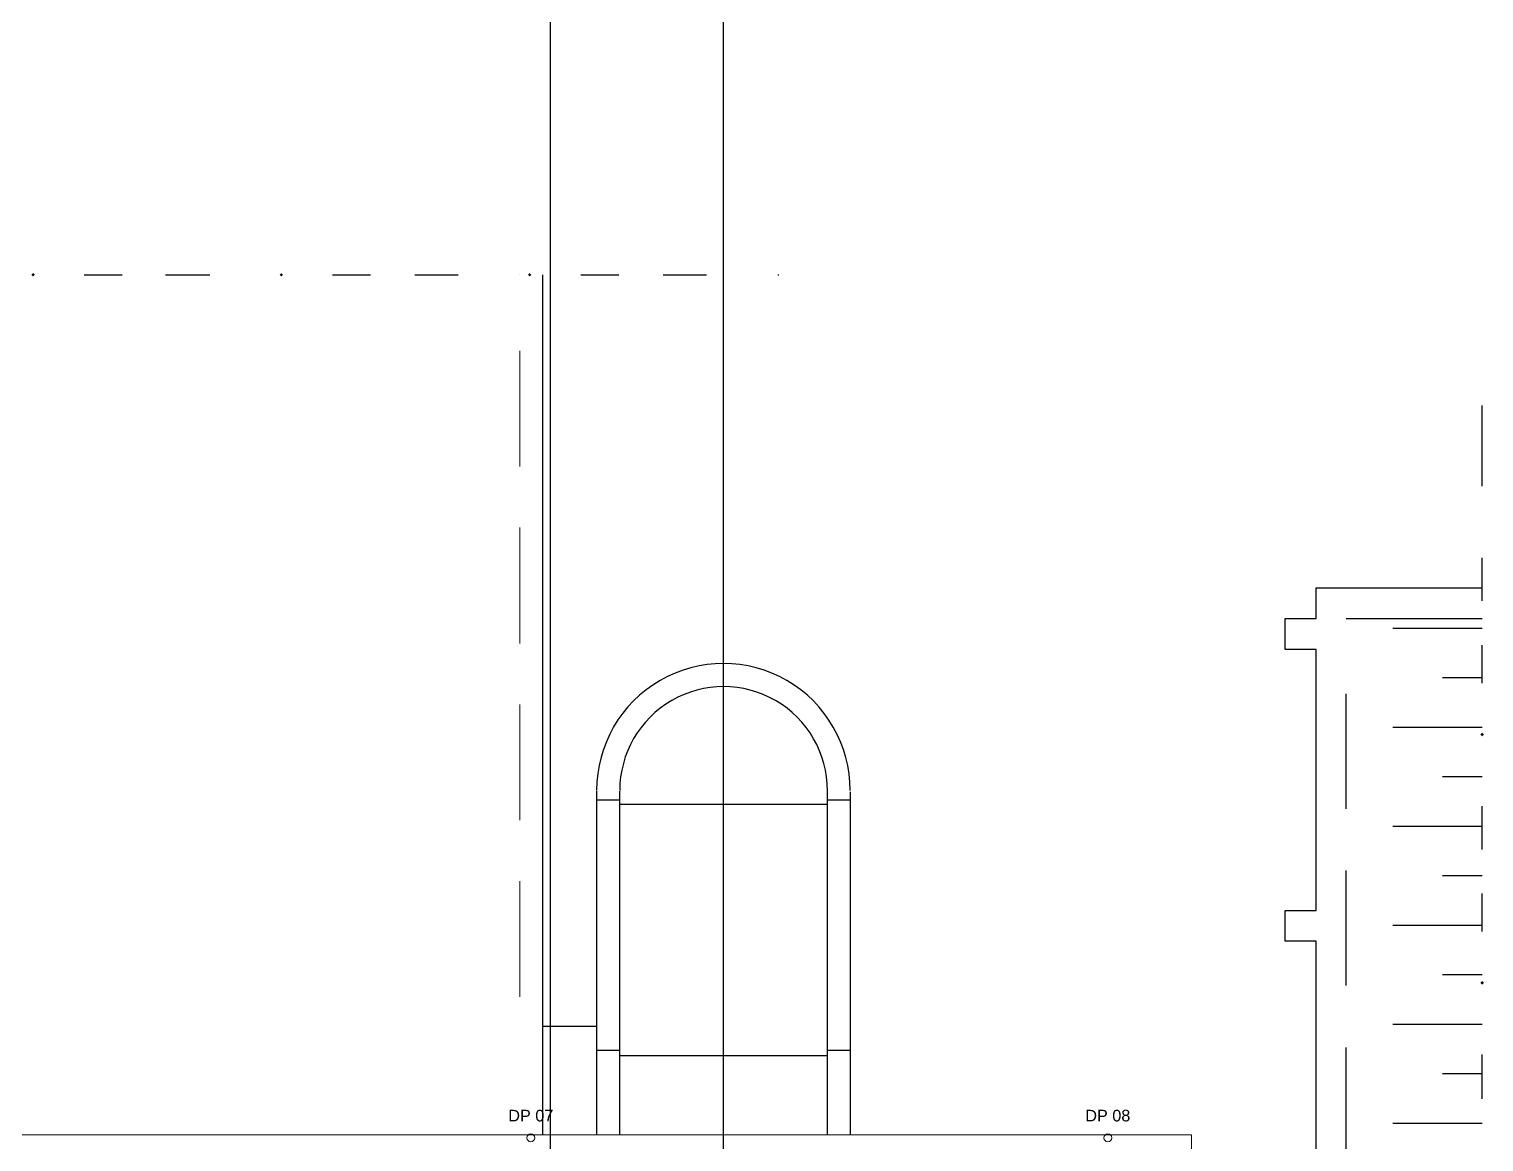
# Model space of a CAD drawing. Header units: millimetres. Extents: x -59 to 47, y 152 to 919.
# Drawn here: x -0.12 to 20.99, y 617.66 to 633.8 of the extents above; entities that cross this region are included whole.
import ezdxf

# ---------------------------------------------------------------- set-up
doc = ezdxf.new("R2010")
doc.units = ezdxf.units.MM
for name, color, linetype in [('PDF_014408$0_Pen_No__4', 7, 'Continuous'), ('PDF_014408$A$Equipment_Pen_No__4', 7, 'Continuous'), ('PDF_014408$A$roof_Pen_No__4', 7, 'Continuous'), ('PDF_014408$A$walls.outside_Pen_No__4', 7, 'Continuous'), ('PDF_014408$BL-ROOF', 7, 'Continuous'), ('PDF_014408$PL-SERVICES-STORMWATER', 7, 'Continuous'), ('PDF_Text', 7, 'Continuous')]:
    doc.layers.add(name, color=color, linetype=linetype)
doc.styles.add('PDF ArialMT', font='arial.ttf')

msp = doc.modelspace()

# ---------------------------------------------------------------- hatches: boundary and pattern name
at = {"layer": 'PDF_014408$A$walls.outside_Pen_No__4', "transparency": 33554559}
for points in [[(-0.06, 630.267), (-0.072, 630.254), (-0.085, 630.241), (-0.072, 630.229), (-0.06, 630.216), (-0.047, 630.229), (-0.034, 630.241), (-0.047, 630.254)], [(3.543, 630.267), (3.531, 630.254), (3.518, 630.241), (3.531, 630.229), (3.543, 630.216), (3.556, 630.229), (3.569, 630.241), (3.556, 630.254)], [(7.146, 630.267), (7.134, 630.254), (7.121, 630.241), (7.134, 630.229), (7.146, 630.216), (7.159, 630.229), (7.172, 630.241), (7.159, 630.254)], [(20.969, 623.6), (20.956, 623.587), (20.943, 623.574), (20.956, 623.561), (20.969, 623.548), (20.982, 623.561), (20.994, 623.574), (20.982, 623.587)], [(20.969, 619.997), (20.956, 619.984), (20.943, 619.971), (20.956, 619.958), (20.969, 619.945), (20.982, 619.958), (20.994, 619.971), (20.982, 619.984)]]:
    msp.add_hatch(color=256, dxfattribs=at).paths.add_polyline_path(points)

# ---------------------------------------------------------------- linework, layer by layer
for p, q in [((7.447, 490.713), (7.447, 822.726)), ((9.959, 470.773), (9.959, 662.318))]:
    msp.add_line(p, q)
at = {"layer": 'PDF_014408$0_Pen_No__4', "lineweight": 25}
for centre, radius, start in [((9.959, 622.762), 1.84, 359.9341), ((9.961, 622.76), 1.507, 359.9342)]:
    msp.add_arc(centre, radius, start, 180, dxfattribs=at)
at = {"layer": 'PDF_014408$A$Equipment_Pen_No__4', "lineweight": 25}
msp.add_lwpolyline([(7.339, 619.343), (8.121, 619.343)], dxfattribs=at)
at = {"layer": 'PDF_014408$A$roof_Pen_No__4', "lineweight": 25}
for points in [[(20.969, 625.113), (19.674, 625.113)], [(20.969, 624.395), (20.392, 624.395)], [(20.969, 623.677), (19.674, 623.677)], [(20.969, 622.958), (20.392, 622.958)], [(20.969, 622.24), (19.674, 622.24)], [(20.969, 621.522), (20.392, 621.522)], [(20.969, 620.804), (19.674, 620.804)], [(20.969, 620.086), (20.392, 620.086)], [(20.969, 619.368), (19.674, 619.368)], [(20.969, 618.65), (20.392, 618.65)], [(20.969, 617.932), (19.674, 617.932)]]:
    msp.add_lwpolyline(points, dxfattribs=at)
at = {"layer": 'PDF_014408$A$walls.outside_Pen_No__4', "lineweight": 25}
for points in [[(0.684, 630.241), (1.235, 630.241)], [(1.864, 630.241), (2.505, 630.241)], [(4.287, 630.241), (4.838, 630.241)], [(5.48, 630.241), (6.108, 630.241)], [(7.339, 617.765), (7.339, 630.241)], [(7.89, 630.241), (8.442, 630.241)], [(9.083, 630.241), (9.711, 630.241)], [(10.75, 630.241), (10.762, 630.241)], [(20.969, 627.177), (20.969, 628.344)], [(20.969, 625.51), (20.969, 626.138)], [(20.969, 599.609), (18.558, 599.609), (18.558, 612.098), (18.109, 612.098), (18.109, 612.547), (18.558, 612.547), (18.558, 616.329), (18.109, 616.329), (18.109, 616.778), (18.558, 616.778), (18.558, 620.574), (18.109, 620.574), (18.109, 621.022), (18.558, 621.022), (18.558, 624.805), (18.109, 624.805), (18.109, 625.254), (18.558, 625.254), (18.558, 625.702), (20.969, 625.702)], [(18.994, 625.254), (20.969, 625.254)], [(18.994, 625.254), (18.994, 625.254)], [(20.969, 624.318), (20.969, 624.869)], [(18.994, 622.497), (18.994, 624.164)], [(8.121, 617.765), (8.121, 622.753)], [(8.121, 622.625), (8.454, 622.625)], [(8.454, 617.765), (8.454, 622.753)], [(11.468, 617.765), (11.468, 622.753)], [(11.468, 622.625), (11.801, 622.625)], [(11.801, 617.765), (11.801, 622.74)], [(8.454, 622.561), (11.468, 622.561)], [(20.969, 621.907), (20.969, 622.535)], [(18.994, 619.932), (18.994, 621.599)], [(20.969, 620.715), (20.969, 621.266)], [(18.994, 617.368), (18.994, 619.035)], [(8.121, 618.996), (8.454, 618.996)], [(8.454, 618.919), (11.468, 618.919)], [(11.468, 618.996), (11.801, 618.996)], [(20.969, 618.291), (20.969, 618.932)]]:
    msp.add_lwpolyline(points, dxfattribs=at)
at = {"layer": 'PDF_014408$BL-ROOF', "lineweight": 9}
msp.add_lwpolyline([(-5.291, 598.609), (-49.81, 598.609), (-49.81, 617.765), (16.75, 617.765), (16.75, 598.609), (7.762, 598.609)], dxfattribs=at)
at = {"layer": 'PDF_014408$PL-SERVICES-STORMWATER', "lineweight": 0}
for points in [[(7.005, 630.241), (7.005, 630.241)], [(7.005, 627.459), (7.005, 629.139)], [(7.005, 624.895), (7.005, 626.574)], [(7.005, 622.33), (7.005, 624.01)], [(7.005, 619.766), (7.005, 621.445)], [(7.005, 617.765), (7.005, 617.765)]]:
    msp.add_lwpolyline(points, dxfattribs=at)
for centre in [(7.164, 617.723), (15.537, 617.723)]:
    msp.add_circle(centre, 0.0577, dxfattribs=at)

# ---------------------------------------------------------------- texts
at = {"layer": 'PDF_Text', "char_height": 0.1683, "attachment_point": 4, "style": 'PDF ArialMT'}
for s, insert in [('DP 07', (6.837, 618.044)), ('DP 08', (15.21, 618.044))]:
    msp.add_mtext(s, dxfattribs=dict(at, insert=insert))

doc.saveas('drawing.dxf')
